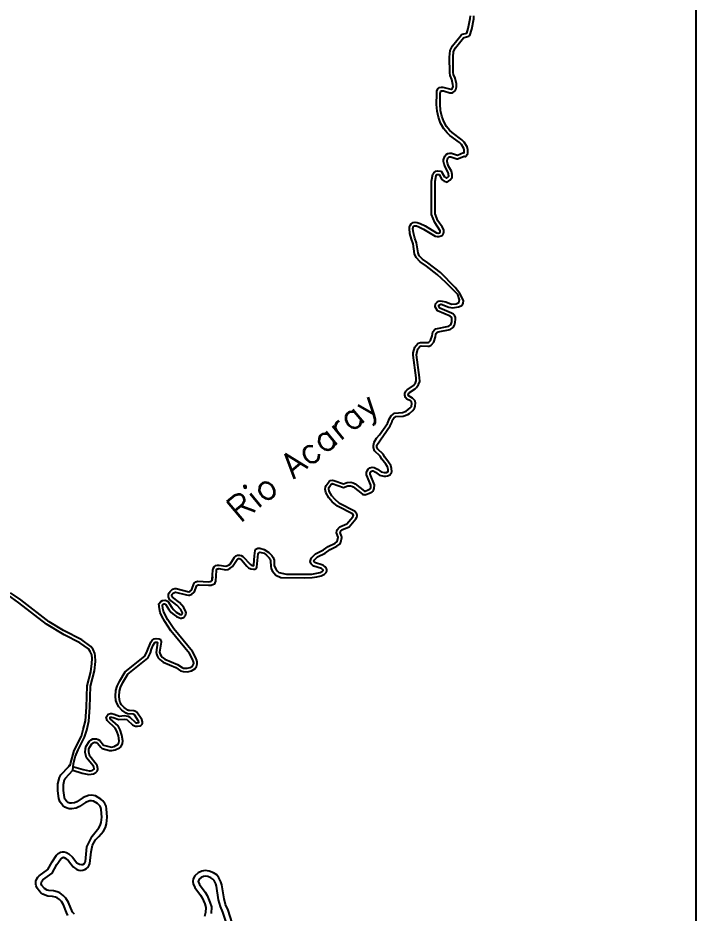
# Model space of a CAD drawing. Header units: inches. Extents: x 653559 to 669309, y 7245317 to 7256454.
# Drawn here: x 666632 to 669309, y 7250885 to 7254419 of the extents above; entities that cross this region are included whole.
import ezdxf
from ezdxf.enums import TextEntityAlignment as Align

# ---------------------------------------------------------------- set-up
doc = ezdxf.new("R2010")
doc.units = ezdxf.units.IN
doc.header["$MEASUREMENT"] = 0
for name, color, linetype in [('Cauce', 5, 'Continuous'), ('Recuadro A3', 7, 'Continuous'), ('TXT_HDR', 160, 'Continuous')]:
    doc.layers.add(name, color=color, linetype=linetype)
doc.styles.add('ROMANS', font='romans.shx', dxfattribs={"height": 150})

msp = doc.modelspace()

# ---------------------------------------------------------------- linework, layer by layer
at = {"layer": 'Cauce', "color": 160, "transparency": 33554613}
for points in [[(666855.9, 7250880.5, 0), (666847, 7250888.6, 0), (666831.3, 7250927.5, 0), (666820.8, 7250943.7, 0), (666810.6, 7250955.4, 0), (666797.5, 7250965.4, 0), (666786.2, 7250969.8, 0), (666772, 7250972.8, 0), (666753.9, 7250974, 0), (666747.7, 7250976, 0), (666736.5, 7250982.5, 0), (666726.7, 7250994.8, 0), (666724, 7251001.3, 0), (666724.4, 7251006.6, 0), (666725.9, 7251011.1, 0), (666727.3, 7251013.3, 0), (666730.2, 7251016.5, 0), (666767, 7251043, 0), (666786.1, 7251076.6, 0), (666801.6, 7251099.5, 0), (666804.6, 7251102.5, 0), (666809.4, 7251105.3, 0), (666810.5, 7251105.6, 0), (666815, 7251104.3, 0), (666820.4, 7251101.3, 0), (666831, 7251091.5, 0), (666849.5, 7251067.8, 0), (666863.9, 7251057.3, 0), (666872.6, 7251054.1, 0), (666880.9, 7251053.3, 0), (666888.8, 7251054.2, 0), (666896.5, 7251056.8, 0), (666903.2, 7251061.1, 0), (666908.9, 7251066.6, 0), (666913.1, 7251074, 0), (666915.4, 7251081.1, 0), (666920.5, 7251127.1, 0), (666926.4, 7251153.1, 0), (666938.2, 7251174.9, 0), (666951.9, 7251188.2, 0), (666970.1, 7251209.2, 0), (666977.1, 7251222.7, 0), (666982, 7251237.9, 0), (666984.5, 7251263.5, 0), (666982.1, 7251297, 0), (666979.7, 7251307.5, 0), (666975.1, 7251318.3, 0), (666967.6, 7251327.9, 0), (666958.8, 7251335.3, 0), (666937.8, 7251347.6, 0), (666924.3, 7251350.6, 0), (666911, 7251350, 0), (666889.2, 7251342.1, 0), (666864.2, 7251325.1, 0), (666854.7, 7251320.5, 0), (666843.7, 7251318.6, 0), (666837.4, 7251318.9, 0), (666828.7, 7251322.2, 0), (666824.6, 7251325.3, 0), (666817.7, 7251334.8, 0), (666815.2, 7251342.1, 0), (666811.5, 7251369.6, 0), (666811.6, 7251392.8, 0), (666816.2, 7251412.5, 0), (666819.3, 7251417.4, 0), (666848.4, 7251449.3, 0), (666885.8, 7251438.2, 0), (666912, 7251433, 0), (666920.9, 7251433.2, 0), (666930.3, 7251435.6, 0), (666939.8, 7251440.2, 0), (666942.5, 7251442.7, 0), (666944.5, 7251445.3, 0), (666946, 7251448.3, 0), (666947.1, 7251451.7, 0), (666947.6, 7251455.4, 0), (666945, 7251467.6, 0), (666941.3, 7251473.7, 0), (666915.8, 7251504.8, 0), (666911.9, 7251520.7, 0), (666912.2, 7251532.4, 0), (666914.4, 7251538.7, 0), (666923.7, 7251553.4, 0), (666926.1, 7251555.9, 0), (666928.7, 7251557.9, 0), (666931.3, 7251559.3, 0), (666935.3, 7251559.8, 0), (666939.3, 7251559.3, 0), (666942.8, 7251558.2, 0), (666945.7, 7251556.5, 0), (666959.2, 7251539.8, 0), (666961.5, 7251537.3, 0), (666964.2, 7251535.5, 0), (666994, 7251527.4, 0), (667002.5, 7251526.7, 0), (667016.2, 7251529.2, 0), (667032.5, 7251537.6, 0), (667035.6, 7251539.8, 0), (667038, 7251541.9, 0), (667039.8, 7251544.2, 0), (667044.2, 7251554.1, 0), (667045.8, 7251564.8, 0), (667042.3, 7251588.1, 0), (667035.9, 7251609.2, 0), (667027.3, 7251624.3, 0), (666996.5, 7251652.7, 0), (666995.7, 7251656.5, 0), (666996.7, 7251658.1, 0), (666999.3, 7251658.9, 0), (667001.2, 7251658.9, 0), (667007.7, 7251657.7, 0), (667030.8, 7251649, 0), (667051.2, 7251651.3, 0), (667061.8, 7251649, 0), (667065.1, 7251647.3, 0), (667084.5, 7251628.2, 0), (667089.5, 7251625.3, 0), (667092.4, 7251623.9, 0), (667096.1, 7251623.1, 0), (667103.4, 7251622.7, 0), (667114, 7251624.8, 0), (667117.4, 7251626.3, 0), (667120.2, 7251628.3, 0), (667122.4, 7251630.8, 0), (667123.5, 7251634.1, 0), (667123.6, 7251640.6, 0), (667121, 7251649.3, 0), (667102, 7251678.1, 0), (667097, 7251681.6, 0), (667089.9, 7251683.9, 0), (667072.1, 7251685, 0), (667068.5, 7251685.6, 0), (667065.5, 7251686.9, 0), (667051.5, 7251696.5, 0), (667041.3, 7251707.9, 0), (667036.2, 7251716.8, 0), (667032.9, 7251726.8, 0), (667031.5, 7251741.4, 0), (667032.7, 7251761.1, 0), (667036.9, 7251775.7, 0), (667046.2, 7251796.1, 0), (667065.6, 7251828.5, 0), (667144.5, 7251891.8, 0), (667155.1, 7251912.7, 0), (667159.3, 7251927.2, 0), (667165.5, 7251942.4, 0), (667172.3, 7251954, 0), (667174.1, 7251955, 0), (667179.9, 7251955.3, 0), (667181.3, 7251954.7, 0), (667182.3, 7251953.4, 0), (667177.9, 7251914.3, 0), (667178.5, 7251909, 0), (667181.6, 7251901.1, 0), (667186.2, 7251892.6, 0), (667191.9, 7251886, 0), (667204.8, 7251876.2, 0), (667255.3, 7251854.6, 0), (667273.6, 7251842, 0), (667283.8, 7251838.6, 0), (667301.8, 7251838.1, 0), (667316.7, 7251841.6, 0), (667330.6, 7251850, 0), (667337.1, 7251858.6, 0), (667340.1, 7251868.9, 0), (667339.7, 7251875.4, 0), (667338, 7251882, 0), (667333.8, 7251892.9, 0), (667321, 7251917.6, 0), (667246.8, 7252008, 0), (667224, 7252043.3, 0), (667213.1, 7252063.3, 0), (667207.1, 7252076.8, 0), (667204.1, 7252088.3, 0), (667202.8, 7252101.5, 0), (667205.6, 7252104.7, 0), (667207.8, 7252106.3, 0), (667210.6, 7252106.6, 0), (667214.1, 7252105.2, 0), (667228, 7252083.9, 0), (667237.4, 7252072.3, 0), (667248.4, 7252062.2, 0), (667257.9, 7252055.9, 0), (667267.4, 7252051.5, 0), (667273.6, 7252049.8, 0), (667277.1, 7252049.8, 0), (667280.5, 7252050.2, 0), (667283.6, 7252051.2, 0), (667286.5, 7252052.6, 0), (667289, 7252054.5, 0), (667291.2, 7252057.1, 0), (667293, 7252060.1, 0), (667295.2, 7252067.1, 0), (667295.5, 7252071, 0), (667295, 7252074.3, 0), (667287.2, 7252091.2, 0), (667269.2, 7252111.4, 0), (667241.8, 7252132.5, 0), (667240, 7252136.4, 0), (667239.9, 7252139.8, 0), (667241.4, 7252143.1, 0), (667243.1, 7252145.5, 0), (667245.3, 7252147.7, 0), (667250.2, 7252151.1, 0), (667253.4, 7252151.9, 0), (667253.8, 7252152.5, 0), (667296.9, 7252141.3, 0), (667304.8, 7252139.9, 0), (667309.5, 7252140.2, 0), (667319.1, 7252144.3, 0), (667326.8, 7252150.3, 0), (667329.1, 7252153.5, 0), (667337, 7252175.3, 0), (667338.4, 7252178.4, 0), (667340.8, 7252180.3, 0), (667343.6, 7252181.1, 0), (667347, 7252181.1, 0), (667384.6, 7252179.3, 0), (667394.2, 7252180.4, 0), (667403.8, 7252183.4, 0), (667407.5, 7252185.5, 0), (667411, 7252189.4, 0), (667413, 7252195.1, 0), (667415.3, 7252237.1, 0), (667416.2, 7252240.7, 0), (667417.3, 7252242.8, 0), (667419, 7252244.1, 0), (667421.9, 7252244.8, 0), (667425.4, 7252245, 0), (667452.4, 7252240.7, 0), (667460.6, 7252242.2, 0), (667470.2, 7252246.5, 0), (667479.7, 7252252.8, 0), (667498, 7252281.3, 0), (667500.2, 7252283.5, 0), (667502.4, 7252284.5, 0), (667505.5, 7252284.7, 0), (667508.9, 7252283.9, 0), (667512.6, 7252281.9, 0), (667514.9, 7252279.9, 0), (667535.8, 7252254.2, 0), (667542.5, 7252248.4, 0), (667551.6, 7252244.3, 0), (667562.5, 7252242.3, 0), (667567, 7252242.7, 0), (667571.1, 7252244.7, 0), (667573.9, 7252247.3, 0), (667575.6, 7252250.7, 0), (667580.8, 7252302.9, 0), (667581.8, 7252306.6, 0), (667583.9, 7252308.9, 0), (667587, 7252310.2, 0), (667603.8, 7252305.6, 0), (667613.9, 7252298.4, 0), (667624, 7252288.2, 0), (667627.3, 7252283, 0), (667629.7, 7252276, 0), (667630.1, 7252253.9, 0), (667631.8, 7252245.8, 0), (667636.1, 7252236.2, 0), (667650.1, 7252218.7, 0), (667670.1, 7252210.1, 0), (667764.5, 7252208.5, 0), (667793.6, 7252209.6, 0), (667812.3, 7252212.7, 0), (667829.3, 7252217.1, 0), (667841.8, 7252222.9, 0), (667848.7, 7252229.2, 0), (667850.4, 7252232, 0), (667851.5, 7252234.9, 0), (667851.8, 7252238, 0), (667851, 7252241.4, 0), (667849.6, 7252244.9, 0), (667845.1, 7252251.5, 0), (667838.4, 7252257, 0), (667831.6, 7252260.3, 0), (667806.4, 7252267.6, 0), (667804.1, 7252269.3, 0), (667801.9, 7252271.5, 0), (667800.8, 7252274.1, 0), (667801.4, 7252276.6, 0), (667802.8, 7252279.3, 0), (667814.7, 7252291.5, 0), (667845.3, 7252306.6, 0), (667864.1, 7252320.5, 0), (667891.3, 7252333.8, 0), (667903.7, 7252343.3, 0), (667905.8, 7252346.9, 0), (667906.7, 7252349.9, 0), (667910.3, 7252367.3, 0), (667910.4, 7252370.5, 0), (667909.9, 7252373.8, 0), (667904.5, 7252387.5, 0), (667905, 7252390.3, 0), (667906.3, 7252393.1, 0), (667908.2, 7252395.8, 0), (667910.8, 7252398.2, 0), (667939.1, 7252410.3, 0), (667965.6, 7252442, 0), (667969.3, 7252448.3, 0), (667970.7, 7252453.6, 0), (667970.7, 7252457.5, 0), (667969.5, 7252460.5, 0), (667964.6, 7252468.3, 0), (667963.2, 7252470.1, 0), (667960.4, 7252472.5, 0), (667902.1, 7252502.6, 0), (667883, 7252518.9, 0), (667871.5, 7252532.5, 0), (667861.3, 7252550.8, 0), (667859.3, 7252559.5, 0), (667859.9, 7252563.3, 0), (667861.1, 7252566.8, 0), (667869.2, 7252578.5, 0), (667872.6, 7252579.9, 0), (667872.8, 7252581.1, 0), (667917.4, 7252565.1, 0), (667934.3, 7252571.6, 0), (667944.8, 7252572.5, 0), (667950.6, 7252571, 0), (667956, 7252567.8, 0), (667992.8, 7252539.2, 0), (667995, 7252538.2, 0), (667999.4, 7252537.3, 0), (668001.9, 7252537, 0), (668005.9, 7252537.5, 0), (668020.4, 7252542.9, 0), (668030.6, 7252548.8, 0), (668033.4, 7252551.2, 0), (668035.7, 7252554.3, 0), (668037.4, 7252557.6, 0), (668038.5, 7252561.2, 0), (668039.1, 7252576.4, 0), (668022.4, 7252618.5, 0), (668022.2, 7252622.3, 0), (668023.1, 7252625, 0), (668025, 7252628.1, 0), (668027.8, 7252630.3, 0), (668031.2, 7252631.5, 0), (668033.9, 7252631.1, 0), (668043.6, 7252626.1, 0), (668059.8, 7252614.1, 0), (668076.6, 7252609.9, 0), (668084.6, 7252610, 0), (668091.6, 7252611.4, 0), (668100.9, 7252615.9, 0), (668103.4, 7252617.9, 0), (668105.5, 7252620.4, 0), (668107.1, 7252623.3, 0), (668108.6, 7252628.8, 0), (668107.1, 7252639.9, 0), (668103.7, 7252652, 0), (668095.5, 7252665.6, 0), (668080.2, 7252684.5, 0), (668073.4, 7252696.9, 0), (668053.2, 7252717.1, 0), (668049.1, 7252724.8, 0), (668048.6, 7252729.3, 0), (668049.5, 7252732.2, 0), (668049, 7252732.3, 0), (668101.4, 7252808.7, 0), (668108.1, 7252822.3, 0), (668111.2, 7252831.9, 0), (668115.8, 7252838.5, 0), (668123.9, 7252845.2, 0), (668153.3, 7252847.3, 0), (668171.3, 7252853.7, 0), (668177.7, 7252857.8, 0), (668191, 7252869.9, 0), (668195.4, 7252875.1, 0), (668197.2, 7252877.9, 0), (668198.6, 7252881, 0), (668200.4, 7252887.6, 0), (668201.1, 7252897.7, 0), (668199.6, 7252907.3, 0), (668198, 7252910.4, 0), (668189.4, 7252918.3, 0), (668176, 7252925.6, 0), (668173.8, 7252927.6, 0), (668173.1, 7252930.3, 0), (668173.5, 7252933.3, 0), (668175.1, 7252937.7, 0), (668177.8, 7252940.2, 0), (668200.1, 7252955.1, 0), (668203.3, 7252957.5, 0), (668205.8, 7252960.3, 0), (668213.6, 7252972.2, 0), (668218.4, 7252983.7, 0), (668217.8, 7252999.6, 0), (668206, 7253088.7, 0), (668206.3, 7253095.1, 0), (668211.4, 7253113, 0), (668219.5, 7253122.8, 0), (668223.7, 7253124.2, 0), (668250.2, 7253123.4, 0), (668254.9, 7253123.8, 0), (668263.1, 7253126.7, 0), (668273.5, 7253139.1, 0), (668280.5, 7253160.2, 0), (668281.9, 7253170.3, 0), (668282.9, 7253173.5, 0), (668286.4, 7253177.8, 0), (668288, 7253179, 0), (668291.3, 7253179.8, 0), (668338.2, 7253188.7, 0), (668350, 7253197.3, 0), (668355.6, 7253206, 0), (668358.7, 7253216.4, 0), (668359.7, 7253229.9, 0), (668358.8, 7253236.9, 0), (668355.2, 7253245.2, 0), (668352.1, 7253249.2, 0), (668344.1, 7253253.8, 0), (668298.2, 7253273.7, 0), (668293.7, 7253281.7, 0), (668293.8, 7253284.7, 0), (668295.8, 7253286.4, 0), (668298.6, 7253287.7, 0), (668302.2, 7253288.4, 0), (668302.7, 7253289.2, 0), (668333.6, 7253277.3, 0), (668347.4, 7253274.9, 0), (668370.8, 7253278.5, 0), (668382, 7253282.2, 0), (668385, 7253284.1, 0), (668387.1, 7253286.7, 0), (668389.9, 7253292.9, 0), (668390.9, 7253302.7, 0), (668383.7, 7253319.5, 0), (668376.8, 7253331.4, 0), (668358.2, 7253354.6, 0), (668300.3, 7253414.2, 0), (668250.8, 7253452.6, 0), (668229, 7253466.8, 0), (668216.1, 7253480.4, 0), (668211.5, 7253491.5, 0), (668205.9, 7253531.1, 0), (668198.6, 7253550.1, 0), (668193.1, 7253570, 0), (668191.3, 7253587.3, 0), (668191.8, 7253590.6, 0), (668192.7, 7253593.5, 0), (668194.1, 7253595.8, 0), (668197.1, 7253597.6, 0), (668200.9, 7253598.4, 0), (668205.5, 7253598.1, 0), (668214.9, 7253594.7, 0), (668233.2, 7253585.4, 0), (668279, 7253558, 0), (668287.3, 7253556, 0), (668294.1, 7253555.7, 0), (668303.4, 7253558.3, 0), (668306.5, 7253560.1, 0), (668309, 7253562.5, 0), (668312.1, 7253568.2, 0), (668313.5, 7253574.5, 0), (668313.3, 7253581.3, 0), (668312.1, 7253584.6, 0), (668306.7, 7253594.5, 0), (668289.8, 7253618.6, 0), (668278.8, 7253646.2, 0), (668279, 7253773.9, 0), (668282.8, 7253796.6, 0), (668283.6, 7253798, 0), (668286.8, 7253800.2, 0), (668289.9, 7253800.6, 0), (668294.4, 7253800.2, 0), (668305.8, 7253781.1, 0), (668314.9, 7253775.1, 0), (668323.4, 7253771.3, 0), (668325.9, 7253770.8, 0), (668337.6, 7253778, 0), (668345.9, 7253789.3, 0), (668346.6, 7253794.1, 0), (668346.3, 7253801.2, 0), (668343.2, 7253814.5, 0), (668332.2, 7253834.2, 0), (668327.7, 7253845.6, 0), (668326.3, 7253852.7, 0), (668326.5, 7253856.5, 0), (668329.5, 7253866.2, 0), (668331.3, 7253868.6, 0), (668334.2, 7253870, 0), (668337.6, 7253870.6, 0), (668341.4, 7253870.5, 0), (668364.2, 7253863.1, 0), (668367.9, 7253862.9, 0), (668371, 7253863.6, 0), (668393.2, 7253872.8, 0), (668397, 7253872.2, 0), (668400.2, 7253872.4, 0), (668402.3, 7253874.2, 0), (668404.4, 7253876.7, 0), (668406.1, 7253879.5, 0), (668407.6, 7253883.9, 0), (668408.2, 7253898.8, 0), (668405.8, 7253909.6, 0), (668393.7, 7253928, 0), (668384.3, 7253937.9, 0), (668346.5, 7253966, 0), (668336.3, 7253975.5, 0), (668324.4, 7253989.7, 0), (668313.3, 7254009.8, 0), (668305.4, 7254031.2, 0), (668300.5, 7254052.9, 0), (668299, 7254078.1, 0), (668299.4, 7254120.6, 0), (668299.8, 7254126.7, 0), (668301.2, 7254129.7, 0), (668302.6, 7254130.8, 0), (668305.2, 7254131.3, 0), (668308.2, 7254131.2, 0), (668311.7, 7254130.7, 0), (668337.1, 7254123.8, 0), (668340.6, 7254123, 0), (668345.8, 7254123.4, 0), (668349.4, 7254124.5, 0), (668354.8, 7254128, 0), (668357.6, 7254130.6, 0), (668361.1, 7254136.3, 0), (668364, 7254147.2, 0), (668363.4, 7254158.7, 0), (668357.7, 7254181.1, 0), (668351.5, 7254195.1, 0), (668350.5, 7254203.2, 0), (668349.7, 7254264, 0), (668351.5, 7254287, 0), (668358.8, 7254300.9, 0), (668390.9, 7254340.2, 0), (668393.1, 7254341.7, 0), (668412.5, 7254346.7, 0), (668416.2, 7254349.7, 0), (668423.3, 7254374.2, 0), (668431.4, 7254415.2, 0), (668432.3, 7254426.7, 0)], [(666829.2, 7250875.3, 0), (666823.2, 7250887.7, 0), (666811.7, 7250917.6, 0), (666803.3, 7250930.5, 0), (666795.6, 7250939.3, 0), (666786.7, 7250946.1, 0), (666779.9, 7250948.8, 0), (666769, 7250951.1, 0), (666749.9, 7250952.4, 0), (666739.7, 7250955.6, 0), (666730.5, 7250960.1, 0), (666722.4, 7250965.8, 0), (666715.4, 7250972.8, 0), (666707.7, 7250983.9, 0), (666703.4, 7250993, 0), (666702, 7250999.8, 0), (666702.8, 7251011, 0), (666706.1, 7251020.6, 0), (666709.9, 7251026.6, 0), (666715.6, 7251032.9, 0), (666750.4, 7251058, 0), (666767.5, 7251088.1, 0), (666784.6, 7251113.4, 0), (666791.2, 7251120, 0), (666800.5, 7251125.4, 0), (666807.4, 7251127.6, 0), (666813.9, 7251127.5, 0), (666823.6, 7251124.5, 0), (666833.3, 7251119.1, 0), (666847.1, 7251106.4, 0), (666864.8, 7251083.6, 0), (666874.8, 7251078.3, 0), (666882.3, 7251077, 0), (666888.5, 7251077.6, 0), (666894.7, 7251081, 0), (666898.2, 7251088.9, 0), (666903.7, 7251146.5, 0), (666925.2, 7251188.8, 0), (666951.7, 7251221.3, 0), (666956.8, 7251231.2, 0), (666960.5, 7251242.4, 0), (666962.6, 7251263.8, 0), (666960.4, 7251293.8, 0), (666958.8, 7251300.8, 0), (666956.2, 7251307.1, 0), (666951.8, 7251312.6, 0), (666946.1, 7251317.4, 0), (666929.7, 7251327, 0), (666922.3, 7251328.6, 0), (666915.3, 7251328.3, 0), (666899.2, 7251322.5, 0), (666875.2, 7251306.1, 0), (666861.4, 7251299.5, 0), (666845, 7251296.7, 0), (666834.1, 7251297.2, 0), (666826.2, 7251299.2, 0), (666817.4, 7251303.4, 0), (666808.9, 7251309.8, 0), (666798.8, 7251323.7, 0), (666795.7, 7251330.3, 0), (666793.7, 7251337.8, 0), (666789.7, 7251368.2, 0), (666789.8, 7251395.3, 0), (666795.7, 7251421, 0), (666801.8, 7251430.7, 0), (666832.3, 7251464, 0), (666835.3, 7251469.3, 0), (666837.7, 7251468.2, 0), (666839.9, 7251473.9, 0), (666853.7, 7251527.3, 0), (666882.4, 7251584, 0), (666890.1, 7251609.4, 0), (666898.2, 7251644.7, 0), (666902.2, 7251697.9, 0), (666905.7, 7251782.5, 0), (666919.8, 7251837.3, 0), (666924.2, 7251871.2, 0), (666924.5, 7251889.9, 0), (666923.1, 7251904.4, 0), (666917.6, 7251917.6, 0), (666910.9, 7251928.1, 0), (666875.8, 7251952.6, 0), (666814.6, 7251983.9, 0), (666744.6, 7252026.2, 0), (666635.9, 7252110.6, 0), (666577, 7252152.2, 0)], [(667485.7, 7250821.7, 0), (667461.6, 7250896.4, 0), (667452, 7250918.8, 0), (667445.7, 7250941.8, 0), (667436.7, 7250996.3, 0), (667433, 7251008.2, 0), (667425.2, 7251024.8, 0), (667417.2, 7251035.7, 0), (667403.6, 7251044.6, 0), (667386.7, 7251050.8, 0), (667371.2, 7251053.3, 0), (667358.2, 7251051.3, 0), (667342.9, 7251044.6, 0), (667329.9, 7251032.4, 0), (667323.5, 7251020.2, 0), (667322, 7251010.3, 0), (667323.4, 7251000.4, 0), (667329.9, 7250986.8, 0), (667352.7, 7250955.9, 0), (667358.9, 7250945.3, 0), (667369.5, 7250921.4, 0), (667373.5, 7250907.3, 0), (667372.5, 7250887.1, 0), (667368.7, 7250871.9, 0)], [(667465.3, 7250813.9, 0), (667441.1, 7250888.8, 0), (667431.3, 7250911.6, 0), (667424.4, 7250937.1, 0), (667415.4, 7250991.3, 0), (667412.6, 7251000.3, 0), (667406.3, 7251013.7, 0), (667401.9, 7251019.6, 0), (667393.8, 7251025, 0), (667381.2, 7251029.6, 0), (667371.1, 7251031.2, 0), (667364.3, 7251030.1, 0), (667355.1, 7251026.1, 0), (667347.5, 7251019, 0), (667344.6, 7251013.3, 0), (667344.1, 7251010.2, 0), (667344.6, 7251006.8, 0), (667348.7, 7250998.1, 0), (667371, 7250967.9, 0), (667378.4, 7250955.2, 0), (667390.1, 7250928.9, 0), (667395.6, 7250909.7, 0), (667394.2, 7250883.8, 0)]]:
    msp.add_polyline3d(points, dxfattribs=at)
at = {"layer": 'Cauce', "color": 160}
for points in [[(666852.4, 7251462.7, 0), (666889.2, 7251451.8, 0), (666913.2, 7251447, 0), (666919, 7251447.1, 0), (666925.5, 7251448.8, 0), (666932.6, 7251452.9, 0), (666933.1, 7251453.8, 0), (666933.5, 7251454.9, 0), (666931.9, 7251462.3, 0), (666929.9, 7251465.6, 0), (666903, 7251498.4, 0), (666897.8, 7251519.2, 0), (666898.3, 7251534.9, 0), (666901.7, 7251544.8, 0), (666912.6, 7251562, 0), (666921, 7251569.7, 0), (666927.1, 7251572.9, 0), (666935.3, 7251573.8, 0), (666942.2, 7251573.1, 0), (666948.6, 7251571.1, 0), (666955, 7251567.2, 0), (666970.3, 7251548.3, 0), (666996.4, 7251541.2, 0), (667001.8, 7251540.8, 0), (667011.6, 7251542.6, 0), (667027.8, 7251551.5, 0), (667030.7, 7251558, 0), (667031.7, 7251564.8, 0), (667028.6, 7251585, 0), (667023, 7251603.6, 0), (667016.2, 7251615.5, 0), (666983.7, 7251645.5, 0), (666980.9, 7251659.1, 0), (666987.6, 7251670, 0), (666997.1, 7251672.8, 0), (667002.3, 7251672.9, 0), (667011.5, 7251671.2, 0), (667032.6, 7251663.3, 0), (667051.9, 7251665.5, 0), (667066.5, 7251662.2, 0), (667073.4, 7251658.8, 0), (667095.9, 7251637.7, 0), (667097, 7251637.2, 0), (667098, 7251636.9, 0), (667102.4, 7251636.7, 0), (667109.5, 7251638.1, 0), (667108.2, 7251643.3, 0), (667091.7, 7251668.2, 0), (667090.7, 7251669, 0), (667087.3, 7251670, 0), (667064.5, 7251672.1, 0), (667058.7, 7251674.6, 0), (667042.2, 7251685.9, 0), (667029.9, 7251699.7, 0), (667023.4, 7251711.1, 0), (667019.1, 7251724, 0), (667017.5, 7251741.2, 0), (667018.8, 7251763.5, 0), (667023.7, 7251780.5, 0), (667033.8, 7251802.6, 0), (667055, 7251837.8, 0), (667132.3, 7251899.4, 0), (667142.4, 7251918.6, 0), (667156.6, 7251954.8, 0), (667162.2, 7251962.3, 0), (667169.4, 7251967.3, 0), (667177.2, 7251968.9, 0), (667189.9, 7251967.9, 0), (667193, 7251966.6, 0), (667195.1, 7251963.9, 0), (667196.8, 7251960.3, 0), (667197.5, 7251955.3, 0), (667191.2, 7251915.1, 0), (667193.6, 7251907.5, 0), (667197.5, 7251900.8, 0), (667201.5, 7251896.2, 0), (667211.9, 7251888.3, 0), (667262, 7251866.9, 0), (667279.9, 7251854.6, 0), (667286.2, 7251852.5, 0), (667300.4, 7251852.1, 0), (667311.3, 7251854.7, 0), (667321.1, 7251860.6, 0), (667324.4, 7251865, 0), (667326, 7251870.4, 0), (667324.6, 7251877.7, 0), (667321.1, 7251887.2, 0), (667309.3, 7251909.8, 0), (667235.5, 7251999.8, 0), (667212, 7252036.1, 0), (667200.5, 7252057.1, 0), (667193.9, 7252072.2, 0), (667190.3, 7252085.9, 0), (667188.3, 7252106.1, 0), (667196.1, 7252115.1, 0), (667202.5, 7252119.7, 0), (667212.6, 7252121, 0), (667223.4, 7252116.4, 0), (667239.4, 7252092.2, 0), (667247.6, 7252081.9, 0), (667257, 7252073.3, 0), (667272.2, 7252064.6, 0), (667276.2, 7252063.7, 0), (667278.4, 7252064.2, 0), (667279.3, 7252064.7, 0), (667279.8, 7252065.3, 0), (667281.4, 7252070.2, 0), (667275.4, 7252083.5, 0), (667259.7, 7252101.1, 0), (667230.6, 7252123.5, 0), (667226.2, 7252133.2, 0), (667225.9, 7252142.5, 0), (667229.1, 7252150, 0), (667232.5, 7252154.7, 0), (667242.6, 7252164, 0), (667251.5, 7252166.6, 0), (667256.3, 7252166.6, 0), (667306.2, 7252154, 0), (667311.9, 7252156.4, 0), (667316.6, 7252160.1, 0), (667327.2, 7252187.3, 0), (667334.3, 7252193, 0), (667341.7, 7252195, 0), (667384.2, 7252193.3, 0), (667391.3, 7252194.1, 0), (667391.4, 7252194.7, 0), (667395.1, 7252196.1, 0), (667398.2, 7252198.7, 0), (667400, 7252212.3, 0), (667399.2, 7252202, 0), (667401.4, 7252239.2, 0), (667403, 7252245.6, 0), (667406.4, 7252252.1, 0), (667412.9, 7252256.9, 0), (667419.8, 7252258.7, 0), (667426.2, 7252259, 0), (667452.3, 7252254.9, 0), (667456.4, 7252255.6, 0), (667463.4, 7252258.8, 0), (667469.5, 7252262.8, 0), (667487.1, 7252290, 0), (667492.1, 7252295.2, 0), (667498.9, 7252298.2, 0), (667506.7, 7252298.8, 0), (667513.9, 7252297, 0), (667520.5, 7252293.5, 0), (667549.8, 7252260.9, 0), (667555.6, 7252257.9, 0), (667561.8, 7252256.3, 0), (667563.2, 7252257.3, 0), (667563.5, 7252259.6, 0), (667565.6, 7252296, 0), (667568.7, 7252316.8, 0), (667571.5, 7252321.8, 0), (667573.9, 7252323.8, 0), (667579, 7252325.5, 0), (667586.6, 7252325.8, 0), (667604.5, 7252320.8, 0), (667622.9, 7252309.2, 0), (667634.9, 7252296.9, 0), (667639.9, 7252289.1, 0), (667643.6, 7252278.5, 0), (667644, 7252255.5, 0), (667649.5, 7252243.9, 0), (667655, 7252235.9, 0), (667662.5, 7252229.3, 0), (667692.1, 7252223.3, 0), (667792.2, 7252223.5, 0), (667824.5, 7252230.3, 0), (667834, 7252234.7, 0), (667837.4, 7252237.8, 0), (667834.7, 7252242, 0), (667830.8, 7252245.2, 0), (667800.3, 7252254.8, 0), (667794.9, 7252258.6, 0), (667790.1, 7252263.6, 0), (667786.1, 7252272.9, 0), (667788.2, 7252281.5, 0), (667791.2, 7252287.5, 0), (667806.4, 7252303, 0), (667838, 7252318.6, 0), (667856.8, 7252332.5, 0), (667883.9, 7252345.7, 0), (667892.9, 7252352.7, 0), (667896.4, 7252369.8, 0), (667890, 7252386.1, 0), (667891.6, 7252394.5, 0), (667894.1, 7252400.1, 0), (667897.6, 7252405, 0), (667903, 7252410.1, 0), (667930.5, 7252421.8, 0), (667954.1, 7252450.1, 0), (667956.5, 7252454.9, 0), (667952.7, 7252460.7, 0), (667894.2, 7252491, 0), (667873.1, 7252509, 0), (667860, 7252524.5, 0), (667848.1, 7252545.7, 0), (667845.1, 7252559, 0), (667846.3, 7252566.6, 0), (667848.5, 7252573.2, 0), (667860.9, 7252589.4, 0), (667866.4, 7252593.4, 0), (667873.3, 7252594, 0), (667878.8, 7252592.7, 0), (667917.3, 7252580, 0), (667931.2, 7252585.4, 0), (667946, 7252586.7, 0), (667956, 7252584, 0), (667963.9, 7252579.4, 0), (667999.9, 7252551.4, 0), (668001.6, 7252551.1, 0), (668002.6, 7252551.1, 0), (668014.4, 7252555.5, 0), (668022.6, 7252560.3, 0), (668023.2, 7252560.8, 0), (668023.7, 7252561.6, 0), (668024.6, 7252563.6, 0), (668025, 7252574, 0), (668008.6, 7252615.4, 0), (668008.1, 7252624.1, 0), (668010.3, 7252631, 0), (668014.3, 7252637.4, 0), (668020.8, 7252642.7, 0), (668029.9, 7252645.9, 0), (668038.3, 7252644.5, 0), (668051, 7252638.1, 0), (668065.9, 7252627, 0), (668078.2, 7252623.9, 0), (668083.1, 7252624, 0), (668087.1, 7252624.8, 0), (668093.9, 7252628.4, 0), (668093.4, 7252637, 0), (668090.7, 7252646.3, 0), (668084, 7252657.6, 0), (668068.5, 7252676.7, 0), (668062.1, 7252688.4, 0), (668040.3, 7252710.2, 0), (668035.5, 7252722.8, 0), (668035.5, 7252731.4, 0), (668039, 7252744, 0), (668047.9, 7252759.8, 0), (668059.6, 7252773.7, 0), (668091.3, 7252818.1, 0), (668098.5, 7252838.2, 0), (668105.4, 7252848.1, 0), (668118.5, 7252858.8, 0), (668150.4, 7252861.1, 0), (668165.2, 7252866.3, 0), (668180.9, 7252879.6, 0), (668185.4, 7252885.7, 0), (668187, 7252897.1, 0), (668186.2, 7252902.2, 0), (668181.2, 7252906.8, 0), (668167.8, 7252914.2, 0), (668161.4, 7252920, 0), (668158.9, 7252929.2, 0), (668159.8, 7252936.6, 0), (668163.2, 7252945.6, 0), (668169.1, 7252951.2, 0), (668193.7, 7252967.8, 0), (668201.2, 7252978.8, 0), (668204.3, 7252986.3, 0), (668203.8, 7252998.4, 0), (668192, 7253088, 0), (668192.4, 7253097.1, 0), (668198.6, 7253119.1, 0), (668202.2, 7253124.8, 0), (668211.7, 7253135, 0), (668221.7, 7253138.2, 0), (668249.9, 7253137.4, 0), (668251.9, 7253137.6, 0), (668254.8, 7253138.6, 0), (668261.1, 7253146, 0), (668266.8, 7253163.4, 0), (668270.5, 7253180.3, 0), (668276.6, 7253188, 0), (668282, 7253191.8, 0), (668332.5, 7253201.9, 0), (668339.7, 7253207.1, 0), (668342.8, 7253211.9, 0), (668344.9, 7253218.9, 0), (668345.6, 7253229.5, 0), (668345.2, 7253233.2, 0), (668343.1, 7253238, 0), (668337.8, 7253241.3, 0), (668288.2, 7253262.7, 0), (668279.7, 7253278.2, 0), (668280.4, 7253290.4, 0), (668286.6, 7253297, 0), (668292.8, 7253300.3, 0), (668299, 7253301.6, 0), (668307.2, 7253301, 0), (668321, 7253297.7, 0), (668343.1, 7253289, 0), (668361.6, 7253290.4, 0), (668372.7, 7253295, 0), (668375.4, 7253306.3, 0), (668368.5, 7253327.4, 0), (668321, 7253374.4, 0), (668287.3, 7253405.6, 0), (668245.3, 7253438.7, 0), (668219.7, 7253456.3, 0), (668204.2, 7253472.6, 0), (668197.9, 7253487.8, 0), (668192.3, 7253527.5, 0), (668185.2, 7253545.7, 0), (668179.3, 7253567.4, 0), (668177.2, 7253587.6, 0), (668178.1, 7253593.7, 0), (668179.9, 7253599.3, 0), (668183.9, 7253605.9, 0), (668191.9, 7253610.8, 0), (668200, 7253612.4, 0), (668208.3, 7253611.9, 0), (668220.5, 7253607.6, 0), (668240, 7253597.7, 0), (668284.4, 7253571.1, 0), (668289.2, 7253569.9, 0), (668292.5, 7253569.8, 0), (668297.8, 7253571.2, 0), (668298.9, 7253573.2, 0), (668299.5, 7253575.7, 0), (668299.3, 7253578.9, 0), (668277.5, 7253611.9, 0), (668264.8, 7253643.5, 0), (668265, 7253775.1, 0), (668269.5, 7253801.7, 0), (668273.3, 7253807.8, 0), (668281.5, 7253813.6, 0), (668289.5, 7253814.7, 0), (668302.8, 7253813.5, 0), (668316.1, 7253791, 0), (668324.3, 7253786.2, 0), (668327.9, 7253788.5, 0), (668332.6, 7253794.8, 0), (668330.1, 7253809.4, 0), (668319.5, 7253828.2, 0), (668314.2, 7253841.6, 0), (668312.3, 7253851.7, 0), (668312.6, 7253858.9, 0), (668316.9, 7253872.7, 0), (668322.2, 7253879.7, 0), (668329.8, 7253883.4, 0), (668336.5, 7253884.7, 0), (668343.8, 7253884.5, 0), (668366.7, 7253877, 0), (668391.4, 7253887.1, 0), (668393.7, 7253886.8, 0), (668394.1, 7253897.5, 0), (668392.7, 7253904.1, 0), (668382.7, 7253919.3, 0), (668375, 7253927.4, 0), (668337.5, 7253955.3, 0), (668326.2, 7253965.9, 0), (668312.8, 7253981.7, 0), (668300.5, 7254003.9, 0), (668292, 7254027.2, 0), (668286.6, 7254050.9, 0), (668285, 7254077.8, 0), (668285.4, 7254121.1, 0), (668286, 7254130.2, 0), (668289.9, 7254138.6, 0), (668296.6, 7254143.9, 0), (668304, 7254145.3, 0), (668309.6, 7254145.2, 0), (668341.6, 7254137.1, 0), (668343.4, 7254137.3, 0), (668346.2, 7254139.1, 0), (668348.1, 7254141.8, 0), (668349.9, 7254148.7, 0), (668349.5, 7254156.6, 0), (668344.5, 7254176.5, 0), (668337.9, 7254191.3, 0), (668336.6, 7254202.2, 0), (668335.8, 7254264.5, 0), (668337.8, 7254290.9, 0), (668347.1, 7254308.6, 0), (668381.3, 7254350.6, 0), (668387.3, 7254354.7, 0), (668404.4, 7254359, 0), (668409.7, 7254377.5, 0), (668417.5, 7254417.1, 0), (668418.3, 7254426.8, 0)], [(666848.4, 7251449.3, 0), (666851.3, 7251475.1, 0), (666858.2, 7251501.9, 0), (666869.7, 7251530.2, 0), (666894.9, 7251579.2, 0), (666903.4, 7251607.6, 0), (666911.4, 7251642.6, 0), (666915.5, 7251697.2, 0), (666918.9, 7251780.7, 0), (666934.3, 7251841.9, 0), (666937.9, 7251878.9, 0), (666937.3, 7251901.8, 0), (666935.4, 7251910.2, 0), (666928.5, 7251925.7, 0), (666919.7, 7251938.3, 0), (666883.6, 7251963.5, 0), (666811.5, 7252001.2, 0), (666755.8, 7252034.6, 0), (666643.7, 7252121.4, 0), (666602.4, 7252149.8, 0)]]:
    msp.add_polyline3d(points, dxfattribs=at)
at = {"layer": 'Recuadro A3', "linetype": 'Continuous'}
msp.add_lwpolyline([(653559.3, 7245316.5), (669309.3, 7245316.5), (669309.3, 7256454), (653559.3, 7256454)], close=True, dxfattribs=at)

# ---------------------------------------------------------------- texts
at = {"layer": 'TXT_HDR', "transparency": 33554613, "style": 'ROMANS'}
msp.add_text('Rio Acaray', height=100, rotation=39.3711, dxfattribs=at).set_placement((667762.7, 7252677), align=Align.MIDDLE)

doc.saveas('drawing.dxf')
